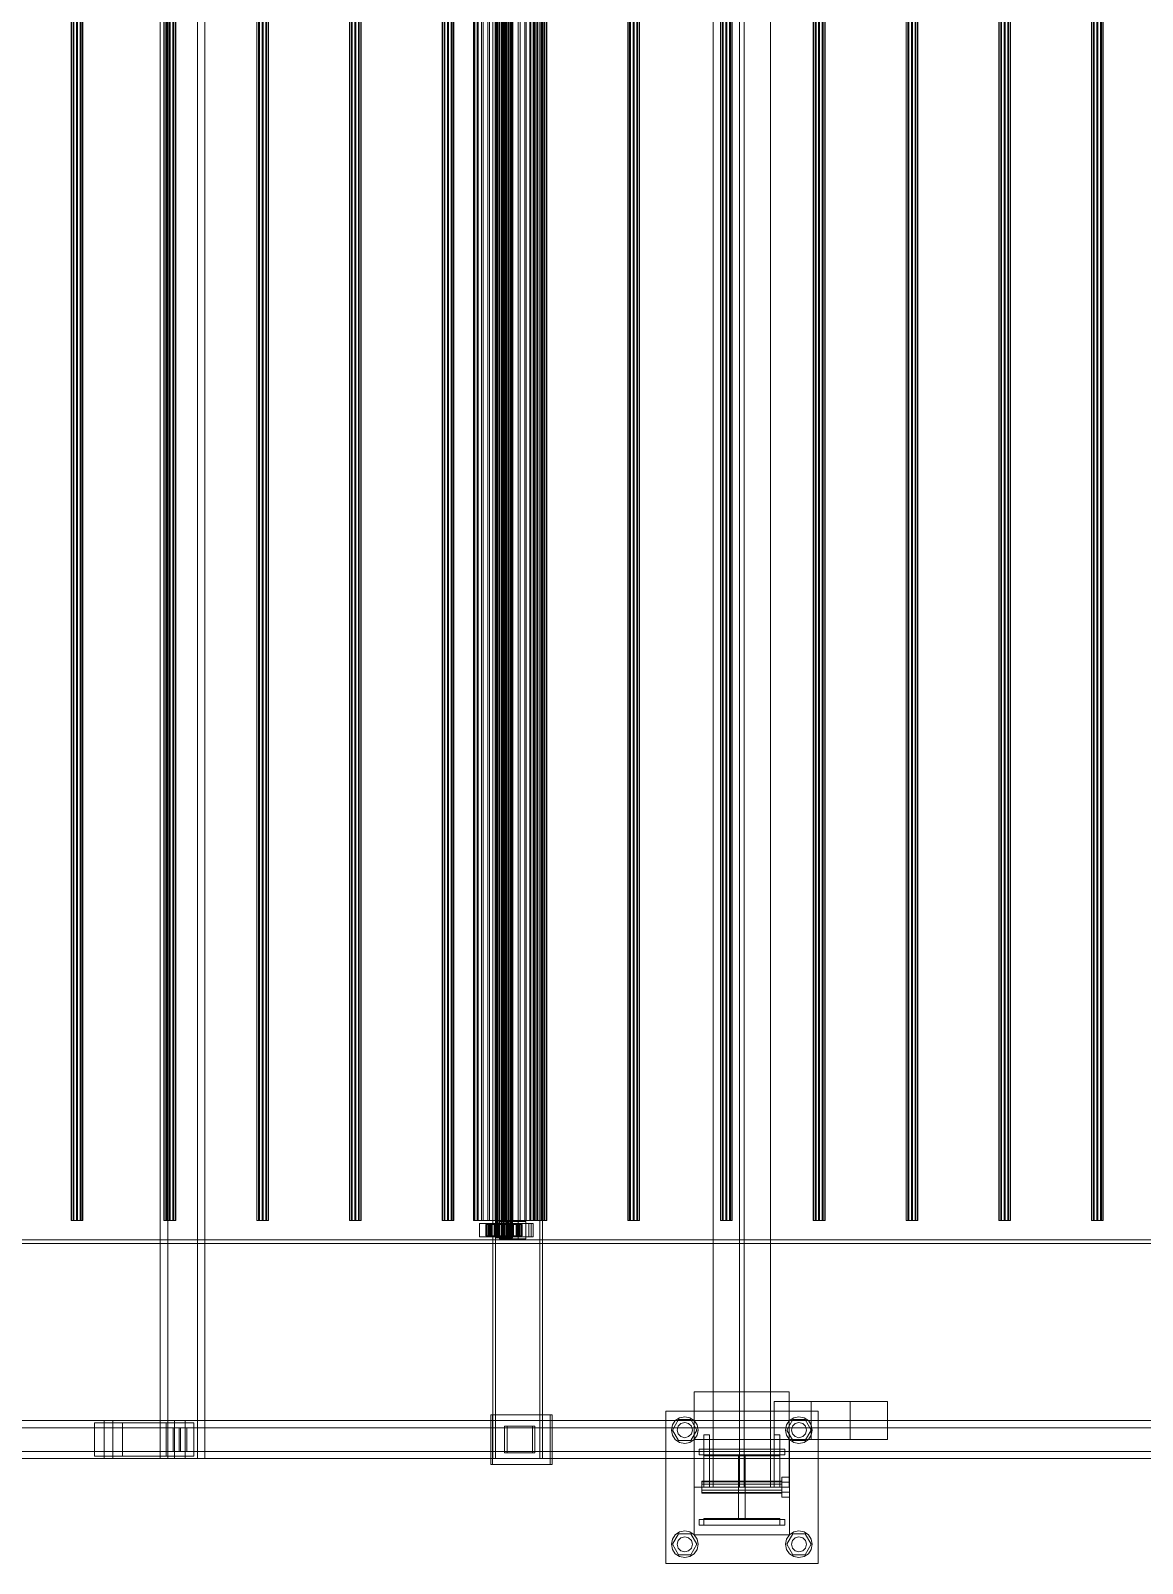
# Model space of a CAD drawing. Header units: millimetres. Extents: x -1970 to 59977, y -65068 to 6837.
# Drawn here: x 32044 to 33212, y -19610 to -18000 of the extents above; entities that cross this region are included whole.
import ezdxf

# ---------------------------------------------------------------- set-up
doc = ezdxf.new("R2010")
doc.units = ezdxf.units.MM
doc.layers.add('superior_C03', color=7, linetype='Continuous', lineweight=0)

msp = doc.modelspace()

# ---------------------------------------------------------------- linework, layer by layer
at = {"layer": 'superior_C03'}
for p, q in [((32761.214, -16470), (32761.214, -19530)), ((32788.714, -16470), (32788.714, -19530)), ((32793.714, -19530), (32793.714, -16470)), ((32821.214, -19530), (32821.214, -16470)), ((32180.314, -16500), (32180.314, -19500)), ((32188.174, -19500), (32188.174, -16500)), ((32219.292, -19500), (32219.292, -16500)), ((32227.152, -16500), (32227.152, -19500)), ((32529.566, -16500), (32529.566, -19500)), ((32532.261, -19500), (32532.261, -16500)), ((32579.068, -19500), (32579.068, -16500)), ((32581.763, -16500), (32581.763, -19500)), ((32532.297, -19268), (32532.297, -16732)), ((32532.521, -19268), (32532.521, -16732)), ((32532.686, -19268), (32532.686, -16732)), ((32533.343, -19268), (32533.343, -16732)), ((32533.661, -19268), (32533.661, -16732)), ((32534.707, -19268), (32534.707, -16732)), ((32535.156, -19268), (32535.156, -16732)), ((32536.519, -19268), (32536.519, -16732)), ((32537.069, -19268), (32537.069, -16732)), ((32538.657, -19268), (32538.657, -16732)), ((32539.27, -19268), (32539.27, -16732)), ((32540.974, -19268), (32540.974, -16732)), ((32541.609, -19268), (32541.609, -16732)), ((32543.313, -19268), (32543.313, -16732)), ((32543.926, -19268), (32543.926, -16732)), ((32545.514, -19268), (32545.514, -16732)), ((32546.064, -19268), (32546.064, -16732)), ((32547.427, -19268), (32547.427, -16732)), ((32547.876, -19268), (32547.876, -16732)), ((32548.922, -19268), (32548.922, -16732)), ((32549.24, -19268), (32549.24, -16732)), ((32549.897, -19268), (32549.897, -16732)), ((32550.062, -16732), (32550.062, -19268)), ((32550.286, -19268), (32550.286, -16732)), ((32086.638, -16750), (32086.638, -19250)), ((32086.982, -16750), (32086.982, -19250)), ((32088.658, -16750), (32088.658, -19250)), ((32089.558, -16750), (32089.558, -19250)), ((32092.27, -16750), (32092.27, -19250)), ((32093.382, -16750), (32093.382, -19250)), ((32096.095, -16750), (32096.095, -19250)), ((32096.994, -16750), (32096.994, -19250)), ((32098.67, -16750), (32098.67, -19250)), ((32099.014, -19250), (32099.014, -16750)), ((32184.084, -16750), (32184.084, -19250)), ((32184.428, -16750), (32184.428, -19250)), ((32186.104, -16750), (32186.104, -19250)), ((32187.003, -16750), (32187.003, -19250)), ((32189.716, -16750), (32189.716, -19250)), ((32190.828, -16750), (32190.828, -19250)), ((32193.54, -16750), (32193.54, -19250)), ((32194.44, -16750), (32194.44, -19250)), ((32196.116, -16750), (32196.116, -19250)), ((32196.46, -19250), (32196.46, -16750)), ((32281.53, -16750), (32281.53, -19250)), ((32281.873, -16750), (32281.873, -19250)), ((32283.55, -16750), (32283.55, -19250)), ((32284.449, -16750), (32284.449, -19250)), ((32287.162, -16750), (32287.162, -19250)), ((32288.273, -16750), (32288.273, -19250)), ((32290.986, -16750), (32290.986, -19250)), ((32291.885, -16750), (32291.885, -19250)), ((32293.562, -16750), (32293.562, -19250)), ((32293.905, -19250), (32293.905, -16750)), ((32378.975, -16750), (32378.975, -19250)), ((32379.319, -16750), (32379.319, -19250)), ((32380.995, -16750), (32380.995, -19250)), ((32381.895, -16750), (32381.895, -19250)), ((32384.607, -16750), (32384.607, -19250)), ((32385.719, -16750), (32385.719, -19250)), ((32388.432, -16750), (32388.432, -19250)), ((32389.331, -16750), (32389.331, -19250)), ((32391.007, -16750), (32391.007, -19250)), ((32391.351, -19250), (32391.351, -16750)), ((32476.421, -16750), (32476.421, -19250)), ((32476.765, -16750), (32476.765, -19250)), ((32478.441, -16750), (32478.441, -19250)), ((32479.34, -16750), (32479.34, -19250)), ((32482.053, -16750), (32482.053, -19250)), ((32483.165, -16750), (32483.165, -19250)), ((32485.877, -16750), (32485.877, -19250)), ((32486.777, -16750), (32486.777, -19250)), ((32488.453, -16750), (32488.453, -19250)), ((32488.797, -19250), (32488.797, -16750)), ((32509.312, -19250), (32509.312, -16750)), ((32510.109, -19250), (32510.109, -16750)), ((32510.693, -19250), (32510.693, -16750)), ((32513.032, -19250), (32513.032, -16750)), ((32514.161, -19250), (32514.161, -16750)), ((32517.88, -19250), (32517.88, -16750)), ((32519.477, -19250), (32519.477, -16750)), ((32524.324, -19250), (32524.324, -16750)), ((32526.279, -19250), (32526.279, -16750)), ((32531.924, -19250), (32531.924, -16750)), ((32534.105, -19250), (32534.105, -16750)), ((32540.163, -19250), (32540.163, -16750)), ((32542.421, -19250), (32542.421, -16750)), ((32548.478, -19250), (32548.478, -16750)), ((32550.659, -19250), (32550.659, -16750)), ((32556.304, -19250), (32556.304, -16750)), ((32558.259, -19250), (32558.259, -16750)), ((32563.107, -19250), (32563.107, -16750)), ((32564.703, -19250), (32564.703, -16750)), ((32568.423, -19250), (32568.423, -16750)), ((32569.552, -19250), (32569.552, -16750)), ((32571.89, -19250), (32571.89, -16750)), ((32572.474, -16750), (32572.474, -19250)), ((32573.272, -19250), (32573.272, -16750)), ((32573.867, -16750), (32573.867, -19250)), ((32574.21, -16750), (32574.21, -19250)), ((32575.887, -16750), (32575.887, -19250)), ((32576.786, -16750), (32576.786, -19250)), ((32579.499, -16750), (32579.499, -19250)), ((32580.61, -16750), (32580.61, -19250)), ((32583.323, -16750), (32583.323, -19250)), ((32584.222, -16750), (32584.222, -19250)), ((32585.899, -16750), (32585.899, -19250)), ((32586.242, -19250), (32586.242, -16750)), ((32671.312, -16750), (32671.312, -19250)), ((32671.656, -16750), (32671.656, -19250)), ((32673.332, -16750), (32673.332, -19250)), ((32674.232, -16750), (32674.232, -19250)), ((32676.944, -16750), (32676.944, -19250)), ((32678.056, -16750), (32678.056, -19250)), ((32680.769, -16750), (32680.769, -19250)), ((32681.668, -16750), (32681.668, -19250)), ((32683.344, -16750), (32683.344, -19250)), ((32683.688, -19250), (32683.688, -16750)), ((32768.758, -16750), (32768.758, -19250)), ((32769.102, -16750), (32769.102, -19250)), ((32770.778, -16750), (32770.778, -19250)), ((32771.677, -16750), (32771.677, -19250)), ((32774.39, -16750), (32774.39, -19250)), ((32775.502, -16750), (32775.502, -19250)), ((32778.214, -16750), (32778.214, -19250)), ((32779.114, -16750), (32779.114, -19250)), ((32780.79, -16750), (32780.79, -19250)), ((32781.134, -19250), (32781.134, -16750)), ((32866.204, -16750), (32866.204, -19250)), ((32866.547, -16750), (32866.547, -19250)), ((32868.224, -16750), (32868.224, -19250)), ((32869.123, -16750), (32869.123, -19250)), ((32871.836, -16750), (32871.836, -19250)), ((32872.947, -16750), (32872.947, -19250)), ((32875.66, -16750), (32875.66, -19250)), ((32876.559, -16750), (32876.559, -19250)), ((32878.236, -16750), (32878.236, -19250)), ((32878.579, -19250), (32878.579, -16750)), ((32963.649, -16750), (32963.649, -19250)), ((32963.993, -16750), (32963.993, -19250)), ((32965.669, -16750), (32965.669, -19250)), ((32966.569, -16750), (32966.569, -19250)), ((32969.281, -16750), (32969.281, -19250)), ((32970.393, -16750), (32970.393, -19250)), ((32973.105, -16750), (32973.105, -19250)), ((32974.005, -16750), (32974.005, -19250)), ((32975.681, -16750), (32975.681, -19250)), ((32976.025, -19250), (32976.025, -16750)), ((33061.095, -16750), (33061.095, -19250)), ((33061.438, -16750), (33061.438, -19250)), ((33063.115, -16750), (33063.115, -19250)), ((33064.014, -16750), (33064.014, -19250)), ((33066.727, -16750), (33066.727, -19250)), ((33067.839, -16750), (33067.839, -19250)), ((33070.551, -16750), (33070.551, -19250)), ((33071.451, -16750), (33071.451, -19250)), ((33073.127, -16750), (33073.127, -19250)), ((33073.471, -19250), (33073.471, -16750)), ((33158.541, -16750), (33158.541, -19250)), ((33158.884, -16750), (33158.884, -19250)), ((33160.561, -16750), (33160.561, -19250)), ((33161.46, -16750), (33161.46, -19250)), ((33164.173, -16750), (33164.173, -19250)), ((33165.284, -16750), (33165.284, -19250)), ((33167.997, -16750), (33167.997, -19250)), ((33168.896, -16750), (33168.896, -19250)), ((33170.573, -16750), (33170.573, -19250)), ((33170.916, -19250), (33170.916, -16750)), ((32086.982, -19250), (32086.638, -19250)), ((32086.638, -19250), (32088.658, -19250)), ((32089.558, -19250), (32086.982, -19250)), ((32088.658, -19250), (32092.27, -19250)), ((32093.382, -19250), (32089.558, -19250)), ((32092.27, -19250), (32096.095, -19250)), ((32096.994, -19250), (32093.382, -19250)), ((32096.095, -19250), (32098.67, -19250)), ((32099.014, -19250), (32096.994, -19250)), ((32098.67, -19250), (32099.014, -19250)), ((32184.428, -19250), (32184.084, -19250)), ((32184.084, -19250), (32186.104, -19250)), ((32187.003, -19250), (32184.428, -19250)), ((32186.104, -19250), (32189.716, -19250)), ((32190.828, -19250), (32187.003, -19250)), ((32189.716, -19250), (32193.54, -19250)), ((32194.44, -19250), (32190.828, -19250)), ((32193.54, -19250), (32196.116, -19250)), ((32196.46, -19250), (32194.44, -19250)), ((32196.116, -19250), (32196.46, -19250)), ((32281.873, -19250), (32281.53, -19250)), ((32281.53, -19250), (32283.55, -19250)), ((32284.449, -19250), (32281.873, -19250)), ((32283.55, -19250), (32287.162, -19250)), ((32288.273, -19250), (32284.449, -19250)), ((32287.162, -19250), (32290.986, -19250)), ((32291.885, -19250), (32288.273, -19250)), ((32290.986, -19250), (32293.562, -19250)), ((32293.905, -19250), (32291.885, -19250)), ((32293.562, -19250), (32293.905, -19250)), ((32379.319, -19250), (32378.975, -19250)), ((32378.975, -19250), (32380.995, -19250)), ((32381.895, -19250), (32379.319, -19250)), ((32380.995, -19250), (32384.607, -19250)), ((32385.719, -19250), (32381.895, -19250)), ((32384.607, -19250), (32388.432, -19250)), ((32389.331, -19250), (32385.719, -19250)), ((32388.432, -19250), (32391.007, -19250)), ((32391.351, -19250), (32389.331, -19250)), ((32391.007, -19250), (32391.351, -19250)), ((32476.765, -19250), (32476.421, -19250)), ((32476.421, -19250), (32478.441, -19250)), ((32479.34, -19250), (32476.765, -19250)), ((32478.441, -19250), (32482.053, -19250)), ((32483.165, -19250), (32479.34, -19250)), ((32482.053, -19250), (32485.877, -19250)), ((32486.777, -19250), (32483.165, -19250)), ((32485.877, -19250), (32488.453, -19250)), ((32488.797, -19250), (32486.777, -19250)), ((32488.453, -19250), (32488.797, -19250)), ((32510.109, -19250), (32509.312, -19250)), ((32509.312, -19250), (32510.693, -19250)), ((32513.032, -19250), (32510.109, -19250)), ((32510.693, -19250), (32514.161, -19250)), ((32517.88, -19250), (32513.032, -19250)), ((32514.161, -19250), (32519.477, -19250)), ((32525.407, -19253), (32515.663, -19253)), ((32515.663, -19253), (32515.663, -19267)), ((32526.442, -19253), (32515.663, -19253)), ((32524.324, -19250), (32517.88, -19250)), ((32519.477, -19250), (32526.279, -19250)), ((32523.124, -19254), (32522.303, -19254)), ((32522.303, -19254), (32532.297, -19254)), ((32522.303, -19266), (32522.303, -19254)), ((32522.303, -19254), (32522.777, -19254)), ((32522.777, -19254), (32532.521, -19254)), ((32522.777, -19266), (32522.777, -19254)), ((32522.777, -19254), (32524.512, -19254)), ((32569.844, -19253), (32523.07, -19253)), ((32523.07, -19253), (32523.07, -19267)), ((32525.316, -19253), (32523.07, -19253)), ((32525.183, -19254), (32523.124, -19254)), ((32523.124, -19254), (32532.686, -19254)), ((32523.124, -19266), (32523.124, -19254)), ((32531.924, -19250), (32524.324, -19250)), ((32524.512, -19254), (32533.343, -19254)), ((32524.512, -19266), (32524.512, -19254)), ((32524.512, -19254), (32527.391, -19254)), ((32528.339, -19254), (32525.183, -19254)), ((32525.183, -19254), (32533.661, -19254)), ((32525.183, -19266), (32525.183, -19254)), ((32525.316, -19267), (32525.316, -19253)), ((32525.316, -19253), (32572.09, -19253)), ((32525.407, -19267), (32525.407, -19253)), ((32525.407, -19253), (32536.187, -19253)), ((32526.279, -19250), (32534.105, -19250)), ((32526.442, -19267), (32526.442, -19253)), ((32526.442, -19253), (32536.187, -19253)), ((32527.391, -19254), (32534.707, -19254)), ((32527.391, -19266), (32527.391, -19254)), ((32527.391, -19254), (32531.217, -19254)), ((32532.378, -19254), (32528.339, -19254)), ((32528.339, -19254), (32535.156, -19254)), ((32528.339, -19266), (32528.339, -19254)), ((32531.217, -19254), (32536.519, -19254)), ((32531.217, -19266), (32531.217, -19254)), ((32531.217, -19254), (32535.73, -19254)), ((32540.163, -19250), (32531.924, -19250)), ((32532.297, -19254), (32532.686, -19254)), ((32532.297, -19254), (32532.297, -19266)), ((32532.521, -19254), (32532.297, -19254)), ((32537.025, -19254), (32532.378, -19254)), ((32532.378, -19254), (32537.069, -19254)), ((32532.378, -19266), (32532.378, -19254)), ((32532.521, -19254), (32532.521, -19266)), ((32533.343, -19254), (32532.521, -19254)), ((32532.686, -19254), (32533.661, -19254)), ((32532.686, -19254), (32532.686, -19266)), ((32533.343, -19254), (32533.343, -19266)), ((32534.707, -19254), (32533.343, -19254)), ((32533.661, -19254), (32535.156, -19254)), ((32533.661, -19254), (32533.661, -19266)), ((32534.105, -19250), (32542.421, -19250)), ((32534.707, -19254), (32534.707, -19266)), ((32536.519, -19254), (32534.707, -19254)), ((32535.156, -19254), (32537.069, -19254)), ((32535.156, -19254), (32535.156, -19266)), ((32535.73, -19254), (32538.657, -19254)), ((32535.73, -19266), (32535.73, -19254)), ((32535.73, -19254), (32540.621, -19254)), ((32536.187, -19253), (32536.187, -19267)), ((32536.519, -19254), (32536.519, -19266)), ((32538.657, -19254), (32536.519, -19254)), ((32556.201, -19251), (32536.712, -19251)), ((32536.712, -19251), (32536.712, -19269)), ((32544.797, -19251), (32536.712, -19251)), ((32541.962, -19254), (32537.025, -19254)), ((32537.025, -19254), (32539.27, -19254)), ((32537.025, -19266), (32537.025, -19254)), ((32537.069, -19254), (32539.27, -19254)), ((32537.069, -19254), (32537.069, -19266)), ((32538.657, -19254), (32538.657, -19266)), ((32540.974, -19254), (32538.657, -19254)), ((32539.27, -19254), (32541.609, -19254)), ((32539.27, -19254), (32539.27, -19266)), ((32548.478, -19250), (32540.163, -19250)), ((32540.621, -19254), (32540.974, -19254)), ((32540.621, -19266), (32540.621, -19254)), ((32540.621, -19254), (32545.559, -19254)), ((32540.974, -19254), (32540.974, -19266)), ((32543.313, -19254), (32540.974, -19254)), ((32541.962, -19254), (32541.609, -19254)), ((32541.609, -19254), (32543.926, -19254)), ((32541.609, -19254), (32541.609, -19266)), ((32546.854, -19254), (32541.962, -19254)), ((32541.962, -19266), (32541.962, -19254)), ((32542.421, -19250), (32550.659, -19250)), ((32545.559, -19254), (32543.313, -19254)), ((32543.313, -19254), (32543.313, -19266)), ((32545.514, -19254), (32543.313, -19254)), ((32546.854, -19254), (32543.926, -19254)), ((32543.926, -19254), (32546.064, -19254)), ((32543.926, -19254), (32543.926, -19266)), ((32544.797, -19269), (32544.797, -19251)), ((32544.797, -19251), (32564.286, -19251)), ((32550.205, -19254), (32545.514, -19254)), ((32545.514, -19254), (32545.514, -19266)), ((32547.427, -19254), (32545.514, -19254)), ((32545.559, -19266), (32545.559, -19254)), ((32545.559, -19254), (32550.205, -19254)), ((32551.366, -19254), (32546.064, -19254)), ((32546.064, -19254), (32547.876, -19254)), ((32546.064, -19254), (32546.064, -19266)), ((32556.59, -19253), (32546.845, -19253)), ((32546.845, -19253), (32546.845, -19267)), ((32557.625, -19253), (32546.845, -19253)), ((32551.366, -19254), (32546.854, -19254)), ((32546.854, -19266), (32546.854, -19254)), ((32554.244, -19254), (32547.427, -19254)), ((32547.427, -19254), (32547.427, -19266)), ((32548.922, -19254), (32547.427, -19254)), ((32555.192, -19254), (32547.876, -19254)), ((32547.876, -19254), (32549.24, -19254)), ((32547.876, -19254), (32547.876, -19266)), ((32556.304, -19250), (32548.478, -19250)), ((32557.401, -19254), (32548.922, -19254)), ((32548.922, -19254), (32548.922, -19266)), ((32549.897, -19254), (32548.922, -19254)), ((32558.071, -19254), (32549.24, -19254)), ((32549.24, -19254), (32550.062, -19254)), ((32549.24, -19254), (32549.24, -19266)), ((32559.459, -19254), (32549.897, -19254)), ((32549.897, -19254), (32549.897, -19266)), ((32550.286, -19254), (32549.897, -19254)), ((32550.062, -19254), (32559.806, -19254)), ((32550.062, -19266), (32550.062, -19254)), ((32550.062, -19254), (32550.286, -19254)), ((32550.205, -19266), (32550.205, -19254)), ((32550.205, -19254), (32554.244, -19254)), ((32560.28, -19254), (32550.286, -19254)), ((32550.286, -19254), (32550.286, -19266)), ((32550.659, -19250), (32558.259, -19250)), ((32555.192, -19254), (32551.366, -19254)), ((32551.366, -19266), (32551.366, -19254)), ((32554.244, -19266), (32554.244, -19254)), ((32554.244, -19254), (32557.401, -19254)), ((32558.071, -19254), (32555.192, -19254)), ((32555.192, -19266), (32555.192, -19254)), ((32556.201, -19269), (32556.201, -19251)), ((32556.201, -19251), (32564.286, -19251)), ((32563.107, -19250), (32556.304, -19250)), ((32556.59, -19267), (32556.59, -19253)), ((32556.59, -19253), (32567.37, -19253)), ((32557.401, -19266), (32557.401, -19254)), ((32557.401, -19254), (32559.459, -19254)), ((32557.625, -19267), (32557.625, -19253)), ((32557.625, -19253), (32567.37, -19253)), ((32559.806, -19254), (32558.071, -19254)), ((32558.071, -19266), (32558.071, -19254)), ((32558.259, -19250), (32564.703, -19250)), ((32559.459, -19266), (32559.459, -19254)), ((32559.459, -19254), (32560.28, -19254)), ((32559.806, -19254), (32559.806, -19266)), ((32560.28, -19254), (32559.806, -19254)), ((32560.28, -19266), (32560.28, -19254)), ((32568.423, -19250), (32563.107, -19250)), ((32564.286, -19251), (32564.286, -19269)), ((32564.703, -19250), (32569.552, -19250)), ((32567.37, -19253), (32567.37, -19267)), ((32571.89, -19250), (32568.423, -19250)), ((32569.552, -19250), (32572.474, -19250)), ((32569.844, -19267), (32569.844, -19253)), ((32569.844, -19253), (32572.09, -19253)), ((32573.272, -19250), (32571.89, -19250)), ((32572.09, -19253), (32572.09, -19267)), ((32572.474, -19250), (32573.272, -19250)), ((32574.21, -19250), (32573.867, -19250)), ((32573.867, -19250), (32575.887, -19250)), ((32576.786, -19250), (32574.21, -19250)), ((32575.887, -19250), (32579.499, -19250)), ((32580.61, -19250), (32576.786, -19250)), ((32579.499, -19250), (32583.323, -19250)), ((32584.222, -19250), (32580.61, -19250)), ((32583.323, -19250), (32585.899, -19250)), ((32586.242, -19250), (32584.222, -19250)), ((32585.899, -19250), (32586.242, -19250)), ((32671.656, -19250), (32671.312, -19250)), ((32671.312, -19250), (32673.332, -19250)), ((32674.232, -19250), (32671.656, -19250)), ((32673.332, -19250), (32676.944, -19250)), ((32678.056, -19250), (32674.232, -19250)), ((32676.944, -19250), (32680.769, -19250)), ((32681.668, -19250), (32678.056, -19250)), ((32680.769, -19250), (32683.344, -19250)), ((32683.688, -19250), (32681.668, -19250)), ((32683.344, -19250), (32683.688, -19250)), ((32769.102, -19250), (32768.758, -19250)), ((32768.758, -19250), (32770.778, -19250)), ((32771.677, -19250), (32769.102, -19250)), ((32770.778, -19250), (32774.39, -19250)), ((32775.502, -19250), (32771.677, -19250)), ((32774.39, -19250), (32778.214, -19250)), ((32779.114, -19250), (32775.502, -19250)), ((32778.214, -19250), (32780.79, -19250)), ((32781.134, -19250), (32779.114, -19250)), ((32780.79, -19250), (32781.134, -19250)), ((32866.547, -19250), (32866.204, -19250)), ((32866.204, -19250), (32868.224, -19250)), ((32869.123, -19250), (32866.547, -19250)), ((32868.224, -19250), (32871.836, -19250)), ((32872.947, -19250), (32869.123, -19250)), ((32871.836, -19250), (32875.66, -19250)), ((32876.559, -19250), (32872.947, -19250)), ((32875.66, -19250), (32878.236, -19250)), ((32878.579, -19250), (32876.559, -19250)), ((32878.236, -19250), (32878.579, -19250)), ((32963.993, -19250), (32963.649, -19250)), ((32963.649, -19250), (32965.669, -19250)), ((32966.569, -19250), (32963.993, -19250)), ((32965.669, -19250), (32969.281, -19250)), ((32970.393, -19250), (32966.569, -19250)), ((32969.281, -19250), (32973.105, -19250)), ((32974.005, -19250), (32970.393, -19250)), ((32973.105, -19250), (32975.681, -19250)), ((32976.025, -19250), (32974.005, -19250)), ((32975.681, -19250), (32976.025, -19250)), ((33061.438, -19250), (33061.095, -19250)), ((33061.095, -19250), (33063.115, -19250)), ((33064.014, -19250), (33061.438, -19250)), ((33063.115, -19250), (33066.727, -19250)), ((33067.839, -19250), (33064.014, -19250)), ((33066.727, -19250), (33070.551, -19250)), ((33071.451, -19250), (33067.839, -19250)), ((33070.551, -19250), (33073.127, -19250)), ((33073.471, -19250), (33071.451, -19250)), ((33073.127, -19250), (33073.471, -19250)), ((33158.884, -19250), (33158.541, -19250)), ((33158.541, -19250), (33160.561, -19250)), ((33161.46, -19250), (33158.884, -19250)), ((33160.561, -19250), (33164.173, -19250)), ((33165.284, -19250), (33161.46, -19250)), ((33164.173, -19250), (33167.997, -19250)), ((33168.896, -19250), (33165.284, -19250)), ((33167.997, -19250), (33170.573, -19250)), ((33170.916, -19250), (33168.896, -19250)), ((33170.573, -19250), (33170.916, -19250)), ((38691.362, -19270), (27582.557, -19270)), ((27583.456, -19270), (38692.26, -19270)), ((27611.752, -19270), (38720.557, -19270)), ((32515.663, -19267), (32525.407, -19267)), ((32515.663, -19267), (32526.442, -19267)), ((32532.297, -19266), (32522.303, -19266)), ((32522.303, -19266), (32523.124, -19266)), ((32522.777, -19266), (32522.303, -19266)), ((32532.521, -19266), (32522.777, -19266)), ((32524.512, -19266), (32522.777, -19266)), ((32523.07, -19267), (32569.844, -19267)), ((32523.07, -19267), (32525.316, -19267)), ((32532.686, -19266), (32523.124, -19266)), ((32523.124, -19266), (32525.183, -19266)), ((32533.343, -19266), (32524.512, -19266)), ((32527.391, -19266), (32524.512, -19266)), ((32533.661, -19266), (32525.183, -19266)), ((32525.183, -19266), (32528.339, -19266)), ((32572.09, -19267), (32525.316, -19267)), ((32536.187, -19267), (32525.407, -19267)), ((32536.187, -19267), (32526.442, -19267)), ((32534.707, -19266), (32527.391, -19266)), ((32531.217, -19266), (32527.391, -19266)), ((32535.156, -19266), (32528.339, -19266)), ((32528.339, -19266), (32532.378, -19266)), ((32536.519, -19266), (32531.217, -19266)), ((32535.73, -19266), (32531.217, -19266)), ((32532.686, -19266), (32532.297, -19266)), ((32532.297, -19266), (32532.521, -19266)), ((32532.521, -19268), (32532.297, -19268)), ((32532.297, -19268), (32532.686, -19268)), ((32537.069, -19266), (32532.378, -19266)), ((32532.378, -19266), (32537.025, -19266)), ((32532.521, -19266), (32533.343, -19266)), ((32533.343, -19268), (32532.521, -19268)), ((32533.661, -19266), (32532.686, -19266)), ((32532.686, -19268), (32533.661, -19268)), ((32533.343, -19266), (32534.707, -19266)), ((32534.707, -19268), (32533.343, -19268)), ((32535.156, -19266), (32533.661, -19266)), ((32533.661, -19268), (32535.156, -19268)), ((32534.707, -19266), (32536.519, -19266)), ((32536.519, -19268), (32534.707, -19268)), ((32537.069, -19266), (32535.156, -19266)), ((32535.156, -19268), (32537.069, -19268)), ((32538.657, -19266), (32535.73, -19266)), ((32540.621, -19266), (32535.73, -19266)), ((32536.519, -19266), (32538.657, -19266)), ((32538.657, -19268), (32536.519, -19268)), ((32536.712, -19269), (32556.201, -19269)), ((32544.797, -19269), (32536.712, -19269)), ((32539.27, -19266), (32537.025, -19266)), ((32537.025, -19266), (32541.962, -19266)), ((32539.27, -19266), (32537.069, -19266)), ((32537.069, -19268), (32539.27, -19268)), ((32538.657, -19266), (32540.974, -19266)), ((32540.974, -19268), (32538.657, -19268)), ((32541.609, -19266), (32539.27, -19266)), ((32539.27, -19268), (32541.609, -19268)), ((32540.974, -19266), (32540.621, -19266)), ((32545.559, -19266), (32540.621, -19266)), ((32540.974, -19266), (32543.313, -19266)), ((32543.313, -19268), (32540.974, -19268)), ((32543.926, -19266), (32541.609, -19266)), ((32541.609, -19266), (32541.962, -19266)), ((32541.609, -19268), (32543.926, -19268)), ((32541.962, -19266), (32546.854, -19266)), ((32543.313, -19266), (32545.559, -19266)), ((32543.313, -19266), (32545.514, -19266)), ((32545.514, -19268), (32543.313, -19268)), ((32546.064, -19266), (32543.926, -19266)), ((32543.926, -19266), (32546.854, -19266)), ((32543.926, -19268), (32546.064, -19268)), ((32564.286, -19269), (32544.797, -19269)), ((32545.514, -19266), (32550.205, -19266)), ((32545.514, -19266), (32547.427, -19266)), ((32547.427, -19268), (32545.514, -19268)), ((32550.205, -19266), (32545.559, -19266)), ((32547.876, -19266), (32546.064, -19266)), ((32546.064, -19266), (32551.366, -19266)), ((32546.064, -19268), (32547.876, -19268)), ((32546.845, -19267), (32556.59, -19267)), ((32546.845, -19267), (32557.625, -19267)), ((32546.854, -19266), (32551.366, -19266)), ((32547.427, -19266), (32554.244, -19266)), ((32547.427, -19266), (32548.922, -19266)), ((32548.922, -19268), (32547.427, -19268)), ((32549.24, -19266), (32547.876, -19266)), ((32547.876, -19266), (32555.192, -19266)), ((32547.876, -19268), (32549.24, -19268)), ((32548.922, -19266), (32557.401, -19266)), ((32548.922, -19266), (32549.897, -19266)), ((32549.897, -19268), (32548.922, -19268)), ((32550.062, -19266), (32549.24, -19266)), ((32549.24, -19266), (32558.071, -19266)), ((32549.24, -19268), (32550.062, -19268)), ((32549.897, -19266), (32559.459, -19266)), ((32549.897, -19266), (32550.286, -19266)), ((32550.286, -19268), (32549.897, -19268)), ((32559.806, -19266), (32550.062, -19266)), ((32550.286, -19266), (32550.062, -19266)), ((32550.062, -19268), (32550.286, -19268)), ((32554.244, -19266), (32550.205, -19266)), ((32550.286, -19266), (32560.28, -19266)), ((32551.366, -19266), (32555.192, -19266)), ((32557.401, -19266), (32554.244, -19266)), ((32555.192, -19266), (32558.071, -19266)), ((32564.286, -19269), (32556.201, -19269)), ((32567.37, -19267), (32556.59, -19267)), ((32559.459, -19266), (32557.401, -19266)), ((32567.37, -19267), (32557.625, -19267)), ((32558.071, -19266), (32559.806, -19266)), ((32560.28, -19266), (32559.459, -19266)), ((32559.806, -19266), (32560.28, -19266)), ((32572.09, -19267), (32569.844, -19267)), ((27582.557, -19274), (38691.362, -19274)), ((38720.557, -19274), (27611.752, -19274)), ((32740.99, -19530), (32740.99, -19430)), ((32740.99, -19430), (32840.99, -19430)), ((32840.99, -19430), (32840.99, -19530)), ((32864.112, -19440), (32825.133, -19440)), ((32825.133, -19440), (32825.133, -19480)), ((32905.083, -19440), (32825.133, -19440)), ((32864.112, -19480), (32864.112, -19440)), ((32864.112, -19440), (32944.061, -19440)), ((32905.083, -19480), (32905.083, -19440)), ((32905.083, -19440), (32944.061, -19440)), ((32944.061, -19440), (32944.061, -19480)), ((32121.426, -19460), (30952.078, -19460)), ((30961.061, -19460), (32130.409, -19460)), ((32195.312, -19460), (31025.964, -19460)), ((31037.193, -19460), (32206.54, -19460)), ((32140.534, -19462.5), (32111.301, -19462.5)), ((32111.301, -19462.5), (32111.301, -19497.5)), ((32186.309, -19462.5), (32111.301, -19462.5)), ((32121.426, -19460), (32121.426, -19500)), ((32130.409, -19460), (32121.426, -19460)), ((33290.774, -19460), (32121.426, -19460)), ((32130.409, -19500), (32130.409, -19460)), ((32130.409, -19460), (33299.757, -19460)), ((32140.534, -19497.5), (32140.534, -19462.5)), ((32140.534, -19462.5), (32215.543, -19462.5)), ((32186.309, -19497.5), (32186.309, -19462.5)), ((32186.309, -19462.5), (32215.543, -19462.5)), ((32195.312, -19460), (32195.312, -19500)), ((32206.54, -19460), (32195.312, -19460)), ((33364.659, -19460), (32195.312, -19460)), ((32206.54, -19500), (32206.54, -19460)), ((32206.54, -19460), (33375.888, -19460)), ((32215.543, -19462.5), (32215.543, -19497.5)), ((32589.991, -19454), (32527.626, -19454)), ((32527.626, -19454), (32527.626, -19506)), ((32529.423, -19454), (32527.626, -19454)), ((32529.423, -19506), (32529.423, -19454)), ((32529.423, -19454), (32591.788, -19454)), ((32589.991, -19506), (32589.991, -19454)), ((32589.991, -19454), (32591.788, -19454)), ((32591.788, -19454), (32591.788, -19506)), ((32711.214, -19610), (32711.214, -19450)), ((32711.214, -19450), (32871.214, -19450)), ((32717.214, -19470), (32718.28, -19464.642)), ((32718.28, -19464.642), (32721.315, -19460.101)), ((32718.414, -19470), (32724.814, -19458.915)), ((32721.315, -19460.101), (32725.857, -19457.066)), ((32724.286, -19466), (32727.214, -19463.072)), ((32724.814, -19458.915), (32737.614, -19458.915)), ((32725.857, -19457.066), (32731.214, -19456)), ((32727.214, -19463.072), (32731.214, -19462)), ((32731.214, -19456), (32736.572, -19457.066)), ((32731.214, -19462), (32735.214, -19463.072)), ((32735.214, -19463.072), (32738.143, -19466)), ((32736.572, -19457.066), (32741.114, -19460.101)), ((32737.614, -19458.915), (32744.014, -19470)), ((32741.114, -19460.101), (32744.149, -19464.642)), ((32744.149, -19464.642), (32745.214, -19470)), ((32837.214, -19470), (32838.28, -19464.642)), ((32838.28, -19464.642), (32841.315, -19460.101)), ((32838.414, -19470), (32844.814, -19458.915)), ((32841.315, -19460.101), (32845.857, -19457.066)), ((32844.286, -19466), (32847.214, -19463.072)), ((32844.814, -19458.915), (32857.614, -19458.915)), ((32845.857, -19457.066), (32851.214, -19456)), ((32847.214, -19463.072), (32851.214, -19462)), ((32851.214, -19456), (32856.572, -19457.066)), ((32851.214, -19462), (32855.214, -19463.072)), ((32855.214, -19463.072), (32858.143, -19466)), ((32856.572, -19457.066), (32861.114, -19460.101)), ((32857.614, -19458.915), (32864.014, -19470)), ((32861.114, -19460.101), (32864.149, -19464.642)), ((32864.149, -19464.642), (32865.214, -19470)), ((32871.214, -19450), (32871.214, -19610)), ((30955.896, -19467.5), (32200.252, -19467.5)), ((32201.6, -19467.5), (30957.244, -19467.5)), ((32193.761, -19467.5), (32208.091, -19467.5)), ((32193.761, -19492.5), (32193.761, -19467.5)), ((33288.101, -19467.5), (32193.761, -19467.5)), ((32200.252, -19492.5), (32200.252, -19467.5)), ((32200.252, -19467.5), (32201.6, -19467.5)), ((32201.6, -19467.5), (32201.6, -19492.5)), ((32208.091, -19467.5), (32208.091, -19492.5)), ((32208.091, -19467.5), (33302.43, -19467.5)), ((32571.18, -19466), (32541.946, -19466)), ((32541.946, -19466), (32541.946, -19494)), ((32544.641, -19466), (32541.946, -19466)), ((32544.641, -19494), (32544.641, -19466)), ((32544.641, -19466), (32573.875, -19466)), ((32571.18, -19494), (32571.18, -19466)), ((32571.18, -19466), (32573.875, -19466)), ((32573.875, -19466), (32573.875, -19494)), ((32718.28, -19475.358), (32717.214, -19470)), ((32721.315, -19479.899), (32718.28, -19475.358)), ((32724.814, -19481.085), (32718.414, -19470)), ((32725.857, -19482.934), (32721.315, -19479.899)), ((32723.214, -19470), (32724.286, -19466)), ((32724.286, -19474), (32723.214, -19470)), ((32727.214, -19476.928), (32724.286, -19474)), ((32731.214, -19478), (32727.214, -19476.928)), ((32735.214, -19476.928), (32731.214, -19478)), ((32738.143, -19474), (32735.214, -19476.928)), ((32741.114, -19479.899), (32736.572, -19482.934)), ((32744.014, -19470), (32737.614, -19481.085)), ((32738.143, -19466), (32739.214, -19470)), ((32739.214, -19470), (32738.143, -19474)), ((32744.149, -19475.358), (32741.114, -19479.899)), ((32741.214, -19580), (32741.214, -19480)), ((32741.214, -19480), (32841.214, -19480)), ((32745.214, -19470), (32744.149, -19475.358)), ((32751.214, -19530), (32751.214, -19475)), ((32751.214, -19475), (32757.214, -19475)), ((32757.214, -19530), (32757.214, -19475)), ((32825.133, -19480), (32864.112, -19480)), ((32825.133, -19480), (32905.083, -19480)), ((32825.214, -19530), (32825.214, -19475)), ((32825.214, -19475), (32831.214, -19475)), ((32831.214, -19530), (32831.214, -19475)), ((32838.28, -19475.358), (32837.214, -19470)), ((32841.315, -19479.899), (32838.28, -19475.358)), ((32844.814, -19481.085), (32838.414, -19470)), ((32841.214, -19480), (32841.214, -19580)), ((32845.857, -19482.934), (32841.315, -19479.899)), ((32843.214, -19470), (32844.286, -19466)), ((32844.286, -19474), (32843.214, -19470)), ((32847.214, -19476.928), (32844.286, -19474)), ((32851.214, -19478), (32847.214, -19476.928)), ((32855.214, -19476.928), (32851.214, -19478)), ((32858.143, -19474), (32855.214, -19476.928)), ((32861.114, -19479.899), (32856.572, -19482.934)), ((32864.014, -19470), (32857.614, -19481.085)), ((32858.143, -19466), (32859.214, -19470)), ((32859.214, -19470), (32858.143, -19474)), ((32864.149, -19475.358), (32861.114, -19479.899)), ((32944.061, -19480), (32864.112, -19480)), ((32865.214, -19470), (32864.149, -19475.358)), ((32944.061, -19480), (32905.083, -19480)), ((30955.896, -19492.5), (32200.252, -19492.5)), ((30957.244, -19492.5), (32201.6, -19492.5)), ((32208.091, -19492.5), (32193.761, -19492.5)), ((32193.761, -19492.5), (33288.101, -19492.5)), ((32201.6, -19492.5), (32200.252, -19492.5)), ((32208.091, -19492.5), (33302.43, -19492.5)), ((32541.946, -19494), (32571.18, -19494)), ((32541.946, -19494), (32544.641, -19494)), ((32573.875, -19494), (32544.641, -19494)), ((32573.875, -19494), (32571.18, -19494)), ((32737.614, -19481.085), (32724.814, -19481.085)), ((32731.214, -19484), (32725.857, -19482.934)), ((32736.572, -19482.934), (32731.214, -19484)), ((32746.214, -19490), (32836.214, -19490)), ((32746.214, -19496), (32746.214, -19490)), ((32746.214, -19496), (32836.214, -19496)), ((32751.214, -19497), (32751.214, -19490)), ((32751.214, -19490), (32831.214, -19490)), ((32831.214, -19497), (32751.214, -19497)), ((32787.714, -19563), (32787.714, -19497)), ((32787.714, -19497), (32794.714, -19497)), ((32794.714, -19497), (32794.714, -19563)), ((32831.214, -19490), (32831.214, -19497)), ((32836.214, -19496), (32836.214, -19490)), ((32857.614, -19481.085), (32844.814, -19481.085)), ((32851.214, -19484), (32845.857, -19482.934)), ((32856.572, -19482.934), (32851.214, -19484)), ((27582.557, -19500), (38691.362, -19500)), ((38692.26, -19500), (27583.456, -19500)), ((30952.078, -19500), (32121.426, -19500)), ((30961.061, -19500), (32130.409, -19500)), ((31025.964, -19500), (32195.312, -19500)), ((31037.193, -19500), (32206.54, -19500)), ((32111.301, -19497.5), (32140.534, -19497.5)), ((32186.309, -19497.5), (32111.301, -19497.5)), ((32121.426, -19500), (32130.409, -19500)), ((32121.426, -19500), (33290.774, -19500)), ((32130.409, -19500), (33299.757, -19500)), ((32215.543, -19497.5), (32140.534, -19497.5)), ((32180.314, -19500), (32219.292, -19500)), ((32180.314, -19500), (32188.174, -19500)), ((32215.543, -19497.5), (32186.309, -19497.5)), ((32227.152, -19500), (32188.174, -19500)), ((32195.312, -19500), (32206.54, -19500)), ((32195.312, -19500), (33364.659, -19500)), ((32206.54, -19500), (33375.888, -19500)), ((32227.152, -19500), (32219.292, -19500)), ((32527.626, -19506), (32589.991, -19506)), ((32527.626, -19506), (32529.423, -19506)), ((32591.788, -19506), (32529.423, -19506)), ((32529.566, -19500), (32579.068, -19500)), ((32529.566, -19500), (32532.261, -19500)), ((32581.763, -19500), (32532.261, -19500)), ((32581.763, -19500), (32579.068, -19500)), ((32591.788, -19506), (32589.991, -19506)), ((32749.214, -19524.457), (32749.214, -19523.6)), ((32833.214, -19523.6), (32749.214, -19523.6)), ((32749.214, -19524.457), (32749.214, -19526.8)), ((32749.214, -19524.457), (32833.214, -19524.457)), ((32749.214, -19526.8), (32749.214, -19530)), ((32749.214, -19526.8), (32833.214, -19526.8)), ((32833.214, -19524.8), (32833.214, -19519.6)), ((32841.214, -19519.6), (32833.214, -19519.6)), ((32833.214, -19523.6), (32833.214, -19524.457)), ((32833.214, -19524.457), (32833.214, -19526.8)), ((32833.214, -19524.8), (32833.214, -19535.2)), ((32833.214, -19524.8), (32841.214, -19524.8)), ((32833.214, -19526.8), (32833.214, -19530)), ((32841.214, -19519.6), (32841.214, -19524.8)), ((32841.214, -19524.8), (32841.214, -19535.2)), ((32840.99, -19530), (32740.99, -19530)), ((32749.214, -19530), (32749.214, -19533.2)), ((32749.214, -19530), (32833.214, -19530)), ((32749.214, -19533.2), (32749.214, -19535.543)), ((32749.214, -19533.2), (32833.214, -19533.2)), ((32749.214, -19535.543), (32749.214, -19536.4)), ((32749.214, -19535.543), (32833.214, -19535.543)), ((32749.214, -19536.4), (32833.214, -19536.4)), ((32751.214, -19530), (32757.214, -19530)), ((32821.214, -19530), (32761.214, -19530)), ((32793.714, -19530), (32788.714, -19530)), ((32825.214, -19530), (32831.214, -19530)), ((32833.214, -19530), (32833.214, -19533.2)), ((32833.214, -19533.2), (32833.214, -19535.543)), ((32833.214, -19535.2), (32833.214, -19540.4)), ((32833.214, -19535.2), (32841.214, -19535.2)), ((32833.214, -19535.543), (32833.214, -19536.4)), ((32833.214, -19540.4), (32841.214, -19540.4)), ((32841.214, -19535.2), (32841.214, -19540.4)), ((32721.315, -19580.101), (32725.857, -19577.066)), ((32725.857, -19577.066), (32731.214, -19576)), ((32731.214, -19576), (32736.572, -19577.066)), ((32736.572, -19577.066), (32741.114, -19580.101)), ((32746.214, -19564), (32836.214, -19564)), ((32746.214, -19570), (32746.214, -19564)), ((32746.214, -19570), (32836.214, -19570)), ((32751.214, -19570), (32751.214, -19563)), ((32751.214, -19563), (32831.214, -19563)), ((32831.214, -19570), (32751.214, -19570)), ((32794.714, -19563), (32787.714, -19563)), ((32831.214, -19563), (32831.214, -19570)), ((32836.214, -19570), (32836.214, -19564)), ((32841.315, -19580.101), (32845.857, -19577.066)), ((32845.857, -19577.066), (32851.214, -19576)), ((32851.214, -19576), (32856.572, -19577.066)), ((32856.572, -19577.066), (32861.114, -19580.101)), ((32717.214, -19590), (32718.28, -19584.642)), ((32718.28, -19595.358), (32717.214, -19590)), ((32718.28, -19584.642), (32721.315, -19580.101)), ((32718.414, -19590), (32724.814, -19578.915)), ((32724.814, -19601.085), (32718.414, -19590)), ((32723.214, -19590), (32724.286, -19586)), ((32724.286, -19594), (32723.214, -19590)), ((32724.286, -19586), (32727.214, -19583.072)), ((32724.814, -19578.915), (32737.614, -19578.915)), ((32727.214, -19583.072), (32731.214, -19582)), ((32731.214, -19582), (32735.214, -19583.072)), ((32735.214, -19583.072), (32738.143, -19586)), ((32737.614, -19578.915), (32744.014, -19590)), ((32744.014, -19590), (32737.614, -19601.085)), ((32738.143, -19586), (32739.214, -19590)), ((32739.214, -19590), (32738.143, -19594)), ((32741.114, -19580.101), (32744.149, -19584.642)), ((32841.214, -19580), (32741.214, -19580)), ((32744.149, -19584.642), (32745.214, -19590)), ((32745.214, -19590), (32744.149, -19595.358)), ((32837.214, -19590), (32838.28, -19584.642)), ((32838.28, -19595.358), (32837.214, -19590)), ((32838.28, -19584.642), (32841.315, -19580.101)), ((32838.414, -19590), (32844.814, -19578.915)), ((32844.814, -19601.085), (32838.414, -19590)), ((32843.214, -19590), (32844.286, -19586)), ((32844.286, -19594), (32843.214, -19590)), ((32844.286, -19586), (32847.214, -19583.072)), ((32844.814, -19578.915), (32857.614, -19578.915)), ((32847.214, -19583.072), (32851.214, -19582)), ((32851.214, -19582), (32855.214, -19583.072)), ((32855.214, -19583.072), (32858.143, -19586)), ((32857.614, -19578.915), (32864.014, -19590)), ((32864.014, -19590), (32857.614, -19601.085)), ((32858.143, -19586), (32859.214, -19590)), ((32859.214, -19590), (32858.143, -19594)), ((32861.114, -19580.101), (32864.149, -19584.642)), ((32864.149, -19584.642), (32865.214, -19590)), ((32865.214, -19590), (32864.149, -19595.358)), ((32721.315, -19599.899), (32718.28, -19595.358)), ((32725.857, -19602.934), (32721.315, -19599.899)), ((32727.214, -19596.928), (32724.286, -19594)), ((32737.614, -19601.085), (32724.814, -19601.085)), ((32731.214, -19604), (32725.857, -19602.934)), ((32731.214, -19598), (32727.214, -19596.928)), ((32735.214, -19596.928), (32731.214, -19598)), ((32736.572, -19602.934), (32731.214, -19604)), ((32738.143, -19594), (32735.214, -19596.928)), ((32741.114, -19599.899), (32736.572, -19602.934)), ((32744.149, -19595.358), (32741.114, -19599.899)), ((32841.315, -19599.899), (32838.28, -19595.358)), ((32845.857, -19602.934), (32841.315, -19599.899)), ((32847.214, -19596.928), (32844.286, -19594)), ((32857.614, -19601.085), (32844.814, -19601.085)), ((32851.214, -19604), (32845.857, -19602.934)), ((32851.214, -19598), (32847.214, -19596.928)), ((32855.214, -19596.928), (32851.214, -19598)), ((32856.572, -19602.934), (32851.214, -19604)), ((32858.143, -19594), (32855.214, -19596.928)), ((32861.114, -19599.899), (32856.572, -19602.934)), ((32864.149, -19595.358), (32861.114, -19599.899)), ((32871.214, -19610), (32711.214, -19610))]:
    msp.add_line(p, q, dxfattribs=at)

doc.saveas('drawing.dxf')
